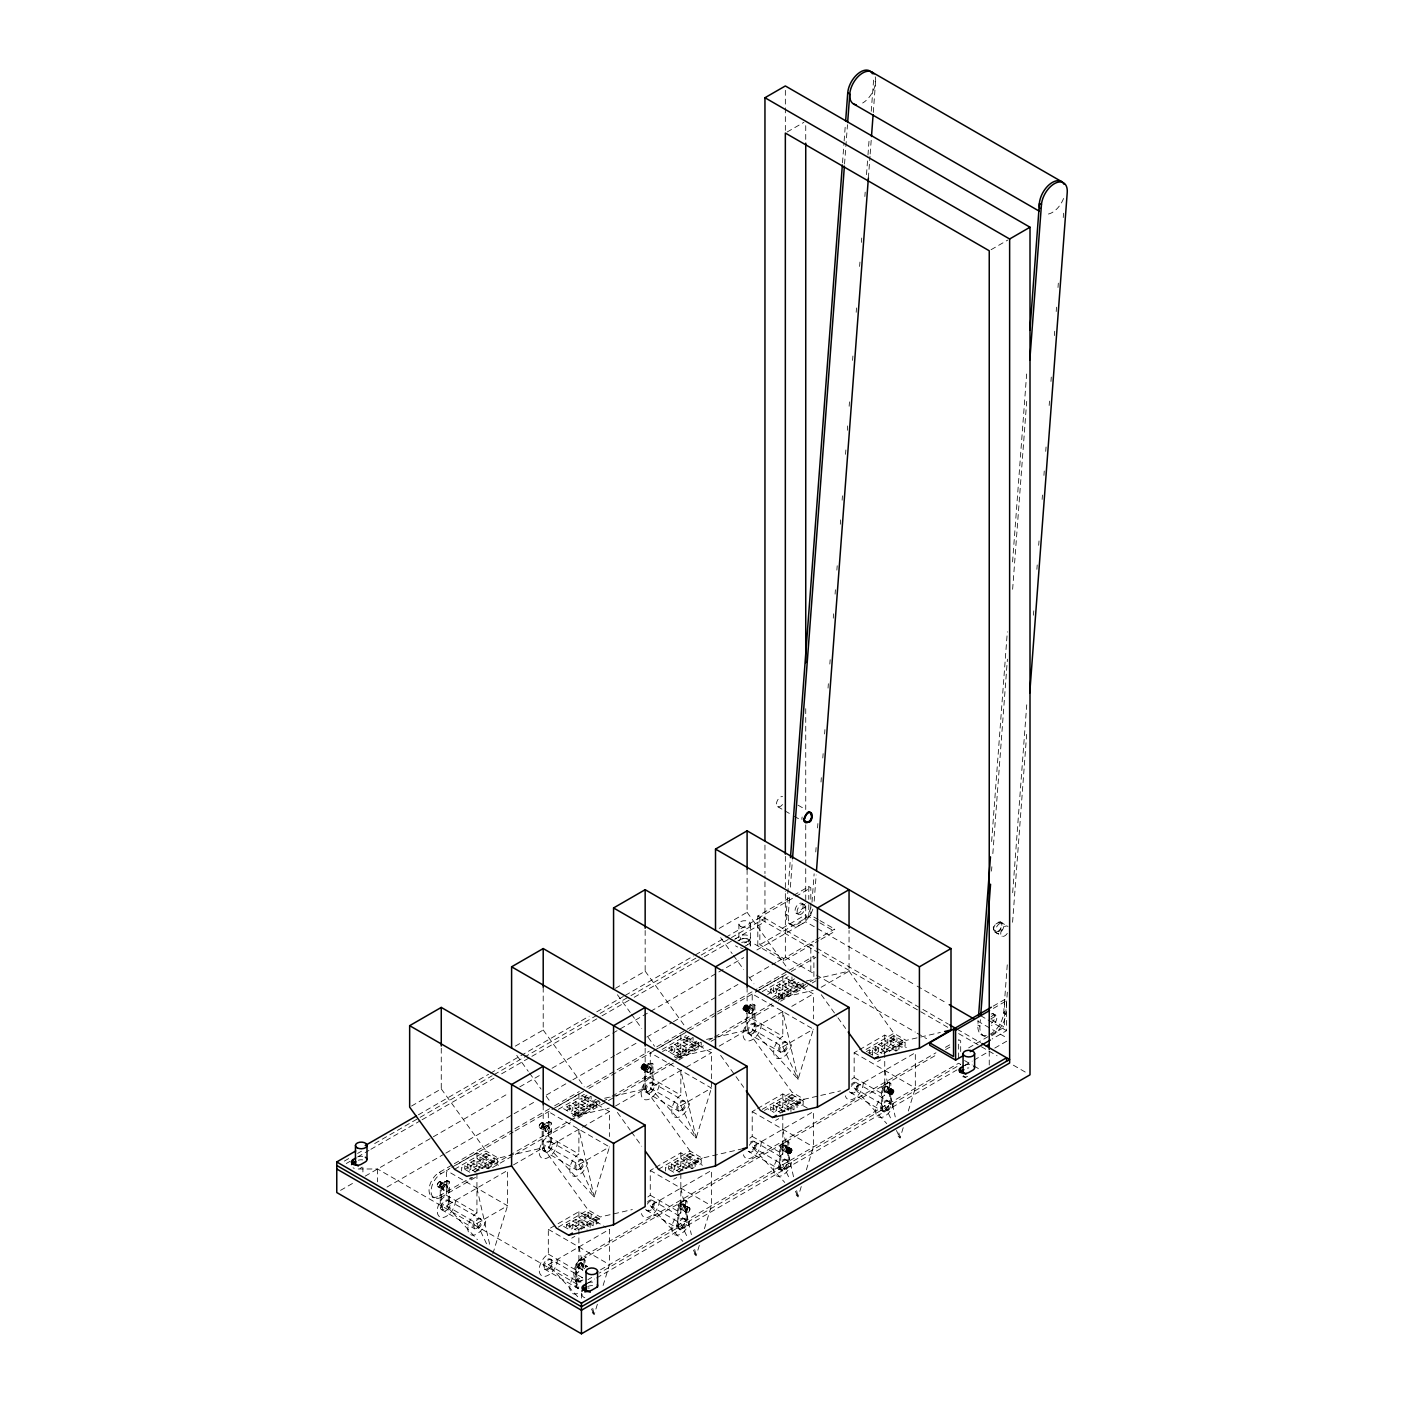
<?xml version="1.0" encoding="UTF-8"?>
<svg xmlns="http://www.w3.org/2000/svg" width="1404" height="1404" viewBox="0 0 1404 1404"><rect width="100%" height="100%" fill="white"/><g stroke="black" fill="none" stroke-linecap="round" stroke-linejoin="round"><path stroke-width="0.75" stroke-dasharray="5 3.75" d="M993.611 929.483C993.435 925.025 998.665 919.181 1002.825 923.411A5.774 3.334 -60 0 1 1000.385 932.467A5.774 3.334 -60 0 1 995.857 928.816A5.774 3.334 -60 0 1 1002.825 923.411M810.828 907.897A18.305 10.565 -60 0 1 795.717 924.692A18.305 10.565 -60 0 1 786.205 914.408L790.294 859.774M842.505 162.829L843.979 143.155M844.137 140.979L845.278 125.676M812.863 909.072A18.305 10.565 -60 0 1 797.753 925.868A18.305 10.565 -60 0 1 788.241 915.584L789.715 895.91M790.382 887.17L792.347 860.95M844.541 164.005L847.489 124.675M812.003 902.21L814.127 873.797M815.759 851.947L816.093 847.577M817.567 827.921L817.883 823.551M821.007 782.046L821.322 777.676M822.797 758.002L823.13 753.632M824.604 733.976L824.92 729.606M828.044 688.1L828.36 683.73M829.834 664.057L830.168 659.687M833.274 618.181L833.607 613.811M835.082 594.138L835.398 589.768M836.872 570.112L837.205 565.742M840.312 524.236L840.645 519.866M842.119 500.193L842.435 495.823M845.541 454.317L845.875 449.947M847.349 430.291L847.683 425.921M849.139 406.247L849.473 401.877M852.579 360.372L852.912 356.002M856.177 312.302L856.51 307.932M859.617 266.427L859.95 262.057M861.424 242.383L861.74 238.013M864.864 196.507L865.18 192.137M866.496 174.658L867.812 157.178M867.97 155.002L869.111 139.698M871.235 111.302L873.534 80.712A18.305 10.565 -60 0 0 873.393 76.887M814.197 901.192L816.163 874.973M868.374 178.027L870.006 156.177M870.164 153.984L871.322 138.698M873.288 112.478L875.569 81.888L873.534 80.712M986.31 1035.573A18.305 10.565 -60 0 1 977.868 1025.06L978.202 1020.69M991.628 841.54L1007.335 631.782M1012.565 561.881L1026.64 373.99M985.345 1036.661A18.305 10.565 -60 0 1 979.904 1026.236L980.396 1019.673M991.522 871.112L991.856 866.742M992.839 853.632L1007.405 659.178M1012.635 589.276L1026.71 401.368M989.609 1034.52A18.305 10.565 -60 0 0 1003.667 1012.863L1007.423 962.617M1012.67 892.698L1026.745 704.808M1033.449 615.215L1033.783 610.845M1036.889 569.34L1037.205 564.97M1038.679 545.314L1039.013 540.944M1042.119 499.42L1042.452 495.05M1043.927 475.394L1044.243 471.024M1045.717 451.368L1046.05 446.998M1049.157 405.475L1049.49 401.105M1050.964 381.449L1051.28 377.079M1054.386 335.574L1054.72 331.204M1056.194 311.53L1056.528 307.16M1058.002 287.504L1058.318 283.134M1063.232 217.585L1063.565 213.215M991.645 1035.696A18.305 10.565 -60 0 0 1005.703 1014.039L1007.335 992.189M1012.582 922.27L1026.657 734.38M641.084 1067.654C649.157 1052.474 641.874 1089.96 644.138 1089.048A5.774 3.334 -60 0 0 648.051 1091.68A5.774 3.334 -60 0 0 652.298 1084.713L651.825 1063.179A7.213 4.159 -60 0 0 648.227 1063.53L643.12 1068.83L641.084 1067.654L645.156 1070.006L647.191 1067.97A2.878 1.667 -60 0 1 649.841 1067.04A2.878 1.667 -60 0 1 649.666 1070.252L649.245 1070.866A2.878 1.667 -60 0 1 646.595 1071.779A2.878 1.667 -60 0 1 646.77 1068.584M644.559 1067.303L646.595 1068.479C649.525 1060.511 638.767 1070.041 645.156 1070.006M743.032 1008.792C751.105 993.611 743.822 1031.115 746.086 1030.185A5.774 3.334 -60 0 0 749.999 1032.817A5.774 3.334 -60 0 0 754.246 1025.868L753.772 1004.316A7.213 4.159 -60 0 0 750.175 1004.667L745.068 1009.967L743.032 1008.792L747.103 1011.143L748.876 1008.949L748.56 1006.299L745.348 1008.634L745.348 1010.985L747.103 1011.143M785.854 1151.227C785.222 1148.63 790.364 1145.436 789.855 1149.525C789.153 1156.264 780.957 1148.542 789.925 1153.579C796.981 1145.488 783.116 1151.315 789.925 1153.579M888.223 1090.259A2.878 1.667 -60 0 0 888.399 1087.065A2.878 1.667 -60 0 0 885.766 1087.977L885.345 1088.591A2.878 1.667 -60 0 0 885.169 1091.785A2.878 1.667 -60 0 0 887.802 1090.873C895.963 1083.133 887.381 1100.315 888.399 1090.364L890.434 1091.54C898.121 1085.362 888.925 1101.28 890.434 1091.54M492.874 1253.719L507.528 1205.773L507.528 1170.462L446.367 1205.773L477.43 1239.679M557.423 1141.663A12.899 7.441 -60 0 1 548.315 1157.458A12.899 7.441 -60 0 1 539.189 1152.193A12.899 7.441 -60 0 1 548.315 1136.398L548.315 1111.599L609.476 1146.928L594.19 1196.945L548.315 1146.928L578.887 1129.255L594.19 1196.945L578.887 1164.583L548.315 1146.928M597.367 1304.246L594.19 1314.67L589.75 1309.827M603.106 1285.485L609.476 1264.635L609.476 1229.325L548.315 1264.635L577.904 1296.91M699.315 1245.383L696.138 1255.808L691.698 1250.964M704.422 1228.711L711.424 1205.773L711.424 1170.462L650.263 1205.773L682.818 1241.294M761.319 1023.937A12.899 7.441 -60 0 1 752.211 1039.732A12.899 7.441 -60 0 1 743.085 1034.467A12.899 7.441 -60 0 1 752.211 1018.672L752.211 993.892L813.372 1029.202L798.086 1079.237L752.211 1029.202L782.8 1011.547L798.086 1079.237L782.8 1046.857L752.211 1029.202M801.263 1186.52L798.086 1196.945L793.646 1192.119M806.37 1169.848L813.372 1146.928L813.372 1111.599L752.211 1146.928L784.766 1182.431M903.211 1127.675L900.034 1138.1L895.594 1133.256M908.318 1110.985L915.32 1088.065L915.32 1052.737L854.158 1088.065L886.714 1123.569M448.402 1202.438A5.774 3.334 -60 0 1 444.155 1209.406A5.774 3.334 -60 0 1 440.242 1206.773L440.242 1186.029L444.313 1181.255A7.213 4.159 -60 0 1 447.929 1180.887L449.42 1181.922L449.42 1203.035L448.402 1202.438L447.929 1180.887M440.242 1206.773L441.26 1207.352L441.26 1186.626L445.349 1181.835A7.213 4.159 -60 0 1 448.947 1181.484M550.35 1143.576A5.774 3.334 -60 0 1 546.103 1150.543A5.774 3.334 -60 0 1 542.19 1147.91L542.19 1127.184L546.279 1122.393A7.213 4.159 -60 0 1 549.877 1122.024L551.368 1123.06L551.368 1144.172L550.35 1143.576L549.877 1122.024M644.138 1089.048L645.156 1089.644L645.156 1068.9L649.245 1064.109A7.213 4.159 -60 0 1 652.842 1063.758L653.316 1085.31L652.298 1084.713M578.746 1288.714A5.774 3.334 -60 0 1 576.851 1285.643L575.833 1285.046L575.833 1264.32L579.922 1259.528A7.213 4.159 -60 0 1 583.52 1259.177L585.012 1260.195L585.012 1266.531M576.851 1285.643L576.851 1264.899L580.94 1260.125A7.213 4.159 -60 0 1 584.538 1259.757M677.781 1205.457L681.87 1200.666A7.213 4.159 -60 0 1 685.468 1200.315L686.96 1201.333L686.96 1222.445A5.774 3.334 -60 0 1 682.713 1229.413A5.774 3.334 -60 0 1 678.799 1226.78L677.781 1226.183L677.781 1205.457L678.799 1206.054L678.799 1226.78M678.799 1206.054L682.888 1201.262A7.213 4.159 -60 0 1 686.486 1200.911L686.96 1201.333M779.729 1146.594L783.818 1141.821A7.213 4.159 -60 0 1 787.416 1141.452L788.908 1142.487L788.908 1163.6A5.774 3.334 -60 0 1 784.66 1170.55A5.774 3.334 -60 0 1 780.764 1167.917L779.729 1167.338L779.729 1146.594L780.747 1147.191L780.764 1167.917M780.747 1147.191L784.836 1142.4A7.213 4.159 -60 0 1 788.434 1142.049M881.677 1087.731L885.766 1082.958A7.213 4.159 -60 0 1 889.364 1082.589L890.856 1083.625L890.856 1104.737A5.774 3.334 -60 0 1 886.608 1111.687A5.774 3.334 -60 0 1 882.712 1109.055L881.677 1108.476L881.677 1087.731L882.712 1088.328L882.712 1109.055M882.712 1088.328L886.784 1083.537A7.213 4.159 -60 0 1 890.382 1083.186L890.856 1083.625M362.144 1167.128L361.232 1167.812A5.774 3.334 0 0 1 360.038 1168.339M551.368 1123.06L550.894 1122.621A7.213 4.159 -60 0 0 547.297 1122.972L543.208 1127.763L542.19 1127.184M754.246 1025.868L755.264 1026.447L754.79 1004.895A7.213 4.159 -60 0 0 751.193 1005.264L747.103 1010.038L746.086 1009.458M787.188 131.976L803.878 122.341M991.084 249.701L1007.774 240.066M411.512 1106.054L441.26 1088.872L441.26 1048.139M515.321 1046.12L543.208 1030.009L543.208 987.152M615.408 988.328L645.156 971.147L645.156 930.431M719.217 928.395L747.103 912.302L747.103 869.427M818.163 919.55L810.828 915.303L757.809 945.91L757.809 916.005L791.803 896.401M793.681 895.296L808.792 886.591L810.828 887.767L810.828 915.303M757.809 916.005L759.845 917.198L793.839 897.577M795.717 896.489L810.828 887.767M418.374 1114.811L488.592 1074.271M490.487 1073.182L518.971 1056.738M520.866 1055.65L589.189 1016.198M596.77 1011.81L623.341 996.471M625.236 995.383L693.576 955.931M695.471 954.843L723.938 938.399M725.833 937.31L761.898 916.479L948.42 1024.183M344.349 1161.09L350.052 1157.791M357.599 1153.421L361.442 1151.21M374.657 1143.576L492.12 1075.762M494.015 1074.674L629.045 996.717M630.94 995.629L699.262 956.177M701.158 955.089L764.952 918.251M346.244 1163.53L350.035 1161.336M357.599 1156.966L368.971 1150.402M370.867 1149.297L420.129 1120.866M422.025 1119.778L494.015 1078.202M501.597 1073.832L530.01 1057.423M531.905 1056.334L600.122 1016.952M602.018 1015.847L632.327 998.349M634.222 997.261L702.421 957.879M704.317 956.791L732.748 940.382M734.643 939.276L764.952 921.779L764.952 875.763M737.82 940.978L740.54 939.399L740.54 935.871A5.774 3.334 0 0 1 748.701 935.871A5.774 3.334 0 0 1 748.701 940.575L748.701 944.12L744.629 946.471M801.14 909.476L805.527 906.949M744.629 942.944L748.701 940.575M782.274 928.255L805.738 914.724M340.558 1190.346L353.808 1182.694M365.163 1176.148L509.003 1093.102M519.796 1086.871L541.172 1074.516M552.035 1068.251L611.214 1034.081M612.741 1033.204L743.699 957.598M756.896 949.981L805.738 921.779L915.232 984.994M387.03 1187.064L443.927 1154.211M445.823 1153.123L512.214 1114.794M514.11 1113.688L534.977 1101.649M546.349 1095.085L571.007 1080.834M572.902 1079.746L614.636 1055.65M616.531 1054.562L637.398 1042.505M646.875 1037.029L671.533 1022.796M673.429 1021.708L737.925 984.467M749.297 977.904L775.85 962.565M777.746 961.477L785.345 957.107L814.618 974.007M759.845 917.198L759.845 944.734L783.713 958.511L813.916 941.066M815.812 939.978L834.678 929.079L834.678 931.431L820.252 939.767M754.755 944.155L783.713 960.862L818.444 940.803M475.465 1177.394L441.26 1197.138L439.224 1195.962A14.426 8.319 -60 0 1 429.027 1190.083A14.426 8.319 -60 0 1 439.224 1172.41L452.474 1164.776M454.369 1163.688L513.022 1129.816M514.917 1128.728L552.755 1106.879M554.65 1105.773L579.255 1091.575M586.819 1087.205L649.262 1051.157M656.826 1046.787L715.496 1012.916M717.374 1011.828L757.125 988.89M759.02 987.784L787.398 971.41M789.294 970.304L813.881 956.106L813.881 979.659L810.161 981.8M455.475 1200.508A12.899 7.441 -60 0 1 446.367 1216.303A12.899 7.441 -60 0 1 437.241 1211.038A12.899 7.441 -60 0 1 446.367 1195.243L446.367 1170.462L449.964 1168.391M451.755 1167.356L476.939 1152.807L498.543 1165.267M551.912 1109.529L578.887 1093.944L609.476 1111.599L609.476 1136.538M653.86 1050.666L680.835 1035.081L711.424 1052.737L711.424 1079.746M755.808 991.803L782.8 976.219L813.372 993.892L813.372 1018.813M441.26 1197.138A14.426 8.319 -60 0 1 431.063 1191.259A14.426 8.319 -60 0 1 441.26 1173.604L448.824 1169.234M456.405 1164.864L513.162 1132.08M515.057 1130.992L549.122 1111.319M556.686 1106.949L586.96 1089.469M588.855 1088.381L656.984 1049.051M658.862 1047.963L687.258 1031.571M689.153 1030.483L715.636 1015.18M717.532 1014.092L757.265 991.154M759.16 990.066L789.434 972.586M791.329 971.498L815.917 957.282M454.51 1169.286L486.117 1151.034L498.35 1158.107L543.208 1147.735L588.065 1209.897L600.298 1216.97L632.344 1209.564M558.318 1109.353L584.345 1094.33M662.126 1049.42L686.293 1035.468M762.214 991.628L788.241 976.605M480.01 1156.931L480.01 1163.986L483.064 1162.231L483.064 1155.159L486.117 1153.386L486.117 1160.459L489.171 1158.686L489.171 1155.159L464.706 1169.286L464.706 1165.759L467.778 1163.986L478.992 1170.462L497.332 1159.862L497.332 1163.407L494.278 1165.162L480.01 1156.931L476.939 1158.686L491.224 1166.935L491.224 1159.862L494.278 1158.107L494.278 1165.162M467.778 1163.986L467.778 1171.059L470.831 1169.286L470.831 1162.231L473.885 1160.459L488.153 1168.69L491.224 1166.935M593.172 1108.072L578.887 1099.841L581.958 1098.068L581.958 1105.123L585.012 1103.369L585.012 1096.296L588.065 1094.541L588.065 1101.596L591.137 1099.841L591.137 1096.296L566.654 1110.424L566.654 1106.896L569.726 1105.123L583.994 1113.372L587.048 1111.599L587.048 1104.544L590.101 1102.772L590.101 1109.844L593.172 1108.072L593.172 1101.017L596.226 1099.244M569.726 1105.123L569.726 1112.196L572.779 1110.424L572.779 1103.369L575.833 1101.596L590.101 1109.844M662.495 1051.561L665.549 1049.806L679.817 1058.037L682.888 1056.282L682.888 1049.209L685.942 1047.454L685.942 1054.509L688.995 1052.737L688.995 1045.682L692.049 1043.909L692.049 1050.982L695.12 1049.209L695.12 1042.154L698.174 1040.382L698.174 1047.454L701.228 1045.682L701.228 1042.154L676.763 1056.282L676.763 1052.737L679.817 1050.982L679.817 1058.037M695.12 1049.209L680.835 1040.978L683.906 1039.206L683.906 1046.278L686.96 1044.506L686.96 1037.433L690.013 1035.678L690.013 1042.733L693.085 1040.978L693.085 1037.433L668.602 1051.561L668.602 1048.033L671.674 1046.278L685.942 1054.509M671.674 1046.278L671.674 1053.333L674.727 1051.561L674.727 1044.506L677.781 1042.733L692.049 1050.982M770.55 992.716L770.55 989.171L773.622 987.416L787.89 995.647L790.943 993.892L790.943 986.819L794.015 985.064L794.015 992.119L797.068 990.346L797.068 983.291L800.122 981.519L800.122 988.591L803.176 986.819L803.176 983.291L775.657 999.174M773.622 987.416L773.622 994.471L776.675 992.716L776.675 985.643L779.729 983.871L794.015 992.119M800.122 988.591L785.854 980.343L782.8 982.116L797.068 990.346M767.497 994.471L795.033 978.588L795.033 982.116L791.961 983.871L791.961 976.815M476.939 1165.759L473.885 1167.514L473.885 1160.459M578.887 1106.896L575.833 1108.669L575.833 1101.596M680.835 1048.033L677.781 1049.806L677.781 1042.733M782.8 989.171L779.729 990.943L779.729 983.871M472.867 1170.462L475.921 1168.69M772.604 997.419L775.657 995.647M474.183 1172.059L498.35 1158.107M572.411 1115.338L598.437 1100.315M674.359 1056.492L698.543 1042.523M772.604 999.771L802.351 982.589M574.815 1115.145L599.28 1101.017L599.28 1104.544L596.226 1106.299L581.958 1098.068M439.224 1195.962L471.516 1177.324M486.714 1168.549L568.409 1121.375M570.305 1120.287L600.701 1102.737M602.597 1101.649L610.196 1097.261M612.091 1096.155L670.989 1062.161M672.885 1061.055L701.386 1044.611M708.985 1040.224L712.776 1038.03M714.671 1036.924L776.693 1001.122M778.553 1000.052L808.3 982.87M469.813 1179.29L472.867 1177.535M563.601 1108.669L577.869 1116.9L580.94 1115.145L580.94 1108.072L583.994 1106.299L583.994 1113.372M767.497 990.943L781.765 999.174L784.836 997.419L784.836 990.346L787.89 988.591L787.89 995.647M492.558 1167.531L570.445 1122.568M578.044 1118.181L606.528 1101.719M608.441 1100.631L614.127 1097.331M616.04 1096.243L676.816 1061.143M678.729 1060.038L703.422 1045.787M711.021 1041.399L716.707 1038.118M718.62 1037.012L773.148 1005.527M780.589 1001.227L810.354 984.046M812.214 982.976L815.917 980.834M513.46 1164.899L543.208 1147.735M615.408 1106.054L645.156 1088.872L645.156 1048.139M719.217 1046.12L747.103 1030.009L791.961 1092.189L804.194 1099.244L840.522 1090.855M821.164 987.258L849.051 971.147L849.051 930.431M582.484 1127.184L609.476 1111.599M711.424 1081.835L711.424 1088.065L696.138 1138.1L650.263 1088.065L684.45 1068.321M686.24 1067.286L711.424 1052.737M791.786 1006.352L813.372 993.892M446.367 1205.773L476.939 1223.446L507.528 1205.773L446.367 1170.462M578.887 1164.583L609.476 1146.928M650.263 1088.065L680.835 1105.72L711.424 1088.065L650.263 1052.737L650.263 1077.535A12.899 7.441 -60 0 0 641.137 1093.33A12.899 7.441 -60 0 0 650.263 1098.595A12.899 7.441 -60 0 0 659.371 1082.8M782.8 1046.857L813.372 1029.202M557.423 1259.37A12.899 7.441 -60 0 1 548.315 1275.165A12.899 7.441 -60 0 1 539.189 1269.9A12.899 7.441 -60 0 1 548.315 1254.105L548.315 1229.325L578.887 1211.67L605.879 1227.254M647.893 1196.98A12.899 7.441 -60 0 1 650.263 1195.243L650.263 1170.462L653.86 1168.391M655.65 1167.356L680.835 1152.807L702.439 1165.267M749.841 1138.117A12.899 7.441 -60 0 1 752.211 1136.398L752.211 1111.599L755.808 1109.529M757.598 1108.493L782.8 1093.944L809.775 1109.529M851.789 1079.255A12.899 7.441 -60 0 1 854.158 1077.535L854.158 1052.737L857.756 1050.666M859.546 1049.63L884.748 1035.081L906.335 1047.559M558.318 1227.078L588.065 1209.897M658.406 1169.286L690.013 1151.034L702.246 1158.107L742.839 1148.718M762.214 1109.353L791.961 1092.189M866.022 1049.42L893.909 1033.326L906.142 1040.382L940.329 1032.484M588.065 1212.249L599.28 1218.725L599.28 1222.252L596.226 1224.025L596.226 1216.97L593.172 1218.725L593.172 1225.797L578.887 1217.549L581.958 1215.794L581.958 1222.849L585.012 1221.076L585.012 1214.021L588.065 1212.249L588.065 1219.321L591.137 1217.549L591.137 1214.021L566.654 1228.149L566.654 1224.621L569.726 1222.849L579.308 1228.377M569.726 1222.849L569.726 1229.904L572.779 1228.149L572.779 1221.076L575.833 1219.321L588.469 1226.622M683.906 1156.931L683.906 1163.986L686.96 1162.231L686.96 1155.159L690.013 1153.386L690.013 1160.459L693.085 1158.686L693.085 1155.159L668.602 1169.286L668.602 1165.759L671.674 1163.986L682.888 1170.462L701.228 1159.862L701.228 1163.407L698.174 1165.162L683.906 1156.931L680.835 1158.686L695.12 1166.935L695.12 1159.862L698.174 1158.107L698.174 1165.162M671.674 1163.986L671.674 1171.059L674.727 1169.286L674.727 1162.231L677.781 1160.459L692.049 1168.69L695.12 1166.935M764.443 1110.424L767.497 1108.669L774.025 1112.424M785.854 1098.068L785.854 1105.123L788.908 1103.369L788.908 1096.296L791.961 1094.541L791.961 1101.596L795.033 1099.841L795.033 1096.296L770.55 1110.424L770.55 1106.896L773.622 1105.123L784.836 1111.599L803.176 1101.017L803.176 1104.544L800.122 1106.299L785.854 1098.068L782.8 1099.841L797.068 1108.072L797.068 1101.017L800.122 1099.244L800.122 1106.299M773.622 1105.123L773.622 1112.196L776.675 1110.424L776.675 1103.369L779.729 1101.596L794.015 1109.844L794.015 1102.772L790.943 1104.544L790.943 1111.599M866.391 1051.561L869.445 1049.806L880.659 1056.282M872.498 1055.106L872.498 1048.033L875.569 1046.278L886.784 1052.737L905.124 1042.154L905.124 1045.682L902.07 1047.454L887.802 1039.206L884.748 1040.978L899.016 1049.209L899.016 1042.154L902.07 1040.382L902.07 1047.454M875.569 1046.278L875.569 1053.333L878.623 1051.561L878.623 1044.506L881.677 1042.733L895.963 1050.982L899.016 1049.209M887.802 1039.206L887.802 1046.278L890.856 1044.506L890.856 1037.433L893.909 1035.678L905.124 1042.154M578.887 1224.621L575.833 1226.376L575.833 1219.321M680.835 1165.759L677.781 1167.514L677.781 1160.459M782.8 1106.896L779.729 1108.669L779.729 1101.596M884.748 1048.033L881.677 1049.806L881.677 1042.733M574.815 1229.325L577.869 1227.552L577.869 1231.097M676.763 1170.462L679.817 1168.69M778.711 1111.599L781.765 1109.844L781.765 1113.372M880.659 1052.737L883.713 1050.982M577.992 1229.851L600.298 1216.97M678.079 1172.059L702.246 1158.107M780.027 1113.196L804.194 1099.244M883.836 1053.263L906.142 1040.382M599.28 1218.725L580.94 1229.325L580.94 1225.797L583.994 1224.025L583.994 1227.552M571.761 1238.152L574.815 1236.38M673.709 1179.29L676.763 1177.535M775.657 1120.427L778.711 1118.672M877.605 1061.582L880.659 1059.809M993.207 1006.141L1004.527 999.595L1006.563 1000.771L1006.563 1030.676L992.137 1038.995M993.348 1008.405L1006.563 1000.771M990.768 1018.953L995.138 1016.426M581.361 1280.659A14.426 8.319 -60 0 1 573.885 1272.077A14.426 8.319 -60 0 1 583.994 1256.001L935.941 1052.807M945.401 1047.331L951.087 1044.067M580.94 1282.08A14.426 8.319 -60 0 1 576.184 1271.585A14.426 8.319 -60 0 1 586.03 1257.177L937.977 1053.983M945.559 1049.613L951.228 1046.331M968.655 1047.858L989.434 1035.854M991.312 1034.766L1004.527 1027.149L1004.527 999.595M582.976 1279.939L578.887 1282.291L548.315 1264.635M600.526 1269.813L958.651 1063.232L960.687 1064.408L599.332 1273.042M587.925 1279.623L591.733 1277.429M587.135 1283.431L594.717 1279.044M596.612 1277.956L957.001 1069.883M964.583 1065.513L972.165 1061.126M974.06 1060.038L989.241 1051.28L989.241 1066.25M994.804 1048.068L1009.634 1039.504M806.335 981.027L849.051 971.147L893.909 1033.326M776.868 998.788L813.179 990.382M706.528 1039.399L747.103 1030.009M674.92 1057.651L711.231 1049.244M604.58 1098.261L645.156 1088.872L690.013 1151.034M572.972 1116.496L609.283 1108.107M358.231 1168.988L377.553 1168.988L579.554 1285.625M587.749 1287.977L589.241 1288.1M803.176 904.229L804.001 904.474A5.774 3.334 -60 0 1 802.193 913.425A5.774 3.334 -60 0 1 797.209 910.529A5.774 3.334 -60 0 1 804.018 904.492M799.104 914.741L795.98 913.126M992.803 1013.706L995.945 1015.32M1000.789 922.235C982.519 925.885 1003.807 941.909 1000.789 922.235C1005.334 926.71 994.207 937.433 993.628 928.781M798.051 805.176L805.387 809.424M1000.122 921.901L1008.002 926.447M777.623 806.651L783.134 809.827M784.976 810.898L792.312 815.127M794.137 816.198L801.491 820.427M994.436 931.765L1002.316 936.328M1003.667 1012.863L1005.703 1014.039M804.281 904.65L802.228 903.474A5.774 3.334 -60 0 0 795.366 908.581A5.774 3.334 -60 0 0 799.332 912.863A5.774 3.334 -60 0 0 802.632 903.913M820.006 920.603L834.678 929.079M991.68 1019.725L1004.527 1027.149M818.041 921.831L808.792 916.479L808.792 901.526M819.883 922.884L834.678 931.431M980.676 1015.724L986.222 1018.918M988.065 1019.988L1006.563 1030.676M917.11 986.099L947.331 1003.527M977.535 1020.971L1007.739 1038.416M786.205 914.408L788.241 915.584M977.868 1025.06L979.904 1026.236M789.153 923.621L791.207 924.797M980.817 1034.274L982.87 1035.45M957.23 1029.255L980.519 1042.698M947.77 1027.342L761.898 920.024L761.898 916.479M958.651 1033.607L997.086 1055.808M1013.337 1065.18L1026.306 1072.674M816.514 975.096L915.215 1032.08M917.11 1033.186L926.605 1038.662M964.566 1060.564L972.165 1064.952M974.06 1066.057L981.642 1070.427M803.176 986.819L788.908 978.588L788.908 985.643L785.854 987.416L785.854 980.343M890.856 1037.433L905.124 1045.682M776.675 985.643L790.943 993.892M878.623 1044.506L889.838 1050.982L889.838 1047.454L886.784 1049.209L886.784 1052.737M770.55 989.171L784.836 997.419M872.498 1048.033L881.887 1053.456M868.023 1052.509L872.919 1055.334M854.158 1052.737L915.32 1088.065M753.772 1004.316L755.264 1005.334M750.175 1004.667L751.193 1005.264M885.766 1082.958L886.784 1083.537M746.086 1004.983L752.632 1008.651M887.065 1086.591A2.597 1.492 -60 0 1 886.24 1090.61A2.597 1.492 -60 0 1 883.993 1089.311A2.597 1.492 -60 0 1 887.065 1086.591L893.646 1090.171M745.594 1005.036L749.087 1007.037M890.364 1088.609L893.839 1090.627M745.068 1005.264L749.157 1007.616M889.838 1088.837L893.909 1091.189M744.541 1005.65L746.577 1006.826M747.033 1007.089L749.087 1008.265M889.311 1089.223L891.347 1090.399M891.803 1090.662L893.839 1091.838M744.05 1006.159L746.086 1007.335M746.84 1007.774L748.876 1008.949M888.82 1089.75L890.856 1090.926M891.61 1091.347L893.646 1092.523M743.629 1006.773L745.664 1007.949M746.507 1008.441L748.56 1009.616M891.277 1092.031L893.313 1093.207M743.313 1007.458L745.348 1008.634M746.086 1009.055L748.121 1010.248M888.065 1091.031L890.118 1092.207M890.856 1092.645L892.891 1093.821M743.102 1008.142L745.138 1009.318M745.594 1009.581L747.63 1010.757M887.872 1091.715L889.908 1092.891A2.597 1.492 -60 0 0 892.347 1094.137A2.597 1.492 -60 0 0 893.172 1090.118A2.597 1.492 -60 0 0 890.101 1092.839M890.364 1093.154L892.4 1094.348M887.802 1092.365L891.873 1094.716M743.102 1009.353L749.894 1013.39M884.467 1091.083L891.347 1094.944M743.313 1009.809L746.086 1011.424M748.718 1013.056L749.754 1013.635M884.327 1091.329L885.345 1091.926M888.065 1093.383L890.856 1094.997M752.211 1018.672L782.8 1036.327A12.899 7.441 -60 0 0 773.674 1052.122A12.899 7.441 -60 0 0 782.8 1057.388A12.899 7.441 -60 0 0 791.909 1041.592M854.158 1077.535L884.748 1095.19A12.899 7.441 -60 0 0 875.622 1110.985A12.899 7.441 -60 0 0 884.748 1116.25A12.899 7.441 -60 0 0 893.857 1100.455M754.176 1023.691L786.802 1042.523A5.774 3.334 -60 0 1 784.713 1051.526A5.774 3.334 -60 0 1 779.922 1048.297A5.774 3.334 -60 0 1 786.802 1042.523M856.142 1082.554L888.75 1101.385A5.774 3.334 -60 0 1 886.661 1110.389A5.774 3.334 -60 0 1 881.87 1107.159A5.774 3.334 -60 0 1 888.75 1101.385M745.068 1019.392L747.103 1020.568M889.838 1102.965L891.873 1104.141M890.856 1104.737L889.838 1104.141L889.364 1082.589M854.158 1088.065L884.748 1105.72L891.944 1120.954M746.086 1030.185L747.121 1030.782A5.774 3.334 -60 0 1 751.351 1023.814A5.774 3.334 -60 0 1 755.264 1026.447M747.174 1032.94L780.817 1052.368M850.14 1092.4L883.783 1111.828M791.961 1094.541L803.176 1101.017M686.96 1037.433L701.228 1045.682M788.908 1096.296L803.176 1104.544M683.906 1039.206L698.174 1047.454M674.727 1044.506L688.995 1052.737M776.675 1103.369L789.311 1110.669M668.602 1048.033L682.888 1056.282M770.55 1106.896L780.133 1112.424M752.211 1111.599L813.372 1146.928M651.825 1063.179L652.842 1063.758M652.298 1063.6L653.316 1064.197M787.416 1141.452L788.908 1142.487M648.227 1063.53L649.245 1064.109M783.818 1141.821L784.836 1142.4M644.138 1063.846L646.928 1065.46M649.666 1066.917L650.684 1067.514M785.257 1145.208L786.275 1145.787M788.908 1147.419L791.698 1149.034M643.646 1063.899L650.543 1067.76A2.597 1.492 -60 0 1 649.719 1071.779A2.597 1.492 -60 0 1 647.472 1070.48A2.597 1.492 -60 0 1 650.543 1067.76M785.117 1145.453A2.597 1.492 -60 0 1 784.292 1149.472A2.597 1.492 -60 0 1 782.046 1148.174A2.597 1.492 -60 0 1 785.117 1145.453L791.891 1149.49M643.12 1064.109L647.191 1066.478M787.89 1147.7L791.961 1150.051M642.593 1064.495L644.629 1065.671M645.085 1065.952L647.139 1067.128M787.363 1148.086L789.399 1149.262M789.855 1149.525L791.891 1150.701M642.102 1065.022L644.138 1066.198M644.892 1066.636L646.928 1067.812M786.872 1148.595L788.908 1149.771M789.662 1150.209L791.698 1151.385M641.681 1065.636L643.716 1066.812M786.451 1149.227L788.486 1150.402M789.329 1150.876L791.365 1152.07M641.365 1066.32L643.401 1067.496M644.138 1067.918L646.173 1069.093M786.117 1149.894L788.17 1151.069M788.908 1151.508L790.943 1152.684M644.138 1068.321L645.156 1068.9M641.154 1067.005L643.19 1068.181M643.646 1068.444L645.682 1069.62M785.924 1150.578L787.96 1151.754M788.416 1152.017L790.452 1153.193M641.154 1068.216L644.629 1070.234M785.924 1151.806L789.399 1153.807M641.365 1068.672L647.946 1072.252M782.519 1149.946L788.908 1153.86M641.681 1068.97L643.716 1070.146M646.77 1071.919L647.806 1072.498M782.361 1150.192L783.397 1150.789M786.451 1152.544L788.486 1153.719M650.263 1077.535L680.835 1095.19A12.899 7.441 -60 0 0 671.726 1110.985A12.899 7.441 -60 0 0 680.835 1116.25A12.899 7.441 -60 0 0 689.961 1100.455M752.211 1136.398L782.8 1154.053A12.899 7.441 -60 0 0 773.674 1169.848A12.899 7.441 -60 0 0 782.8 1175.113A12.899 7.441 -60 0 0 791.909 1159.318M652.228 1082.554L684.854 1101.385A5.774 3.334 -60 0 1 682.765 1110.389A5.774 3.334 -60 0 1 677.974 1107.159A5.774 3.334 -60 0 1 684.854 1101.385M754.176 1141.417L786.802 1160.248A5.774 3.334 -60 0 1 784.713 1169.251A5.774 3.334 -60 0 1 779.922 1166.022A5.774 3.334 -60 0 1 786.802 1160.248M788.908 1163.6L787.89 1163.003L787.89 1141.891M752.211 1146.928L782.8 1164.583L789.996 1179.816M645.226 1091.803L678.869 1111.231M781.835 1170.673L748.192 1151.262A5.774 3.334 -60 0 0 753.685 1148.612A5.774 3.334 -60 0 0 754.615 1141.803A5.774 3.334 -60 0 0 749.297 1143.26M690.013 1153.386L701.228 1159.862M585.012 1096.296L599.28 1104.544M686.96 1155.159L701.228 1163.407M572.779 1103.369L587.048 1111.599M674.727 1162.231L685.942 1168.69L685.942 1165.162L682.888 1166.935L682.888 1170.462M566.654 1106.896L580.94 1115.145M668.602 1165.759L679.817 1172.235M673.709 1172.235L665.549 1167.514L665.549 1171.059M650.263 1170.462L711.424 1205.773M546.279 1122.393L547.297 1122.972M681.87 1200.666L682.888 1201.262M542.611 1122.831A2.878 1.667 -60 0 1 541.698 1127.307A2.878 1.667 -60 0 1 539.206 1125.868A2.878 1.667 -60 0 1 542.611 1122.831L544.647 1124.007A2.878 1.667 -60 0 1 543.734 1128.483A2.878 1.667 -60 0 1 541.242 1127.043A2.878 1.667 -60 0 1 544.647 1124.007M547.893 1125.903A2.878 1.667 -60 0 1 547.718 1129.114L547.297 1129.729A2.878 1.667 -60 0 1 544.647 1130.641A2.878 1.667 -60 0 1 544.822 1127.447L545.243 1126.815A2.878 1.667 -60 0 1 547.893 1125.903L548.736 1126.359M683.309 1204.053L684.327 1204.65M687.381 1206.422A2.878 1.667 -60 0 1 686.468 1210.88A2.878 1.667 -60 0 1 683.976 1209.441A2.878 1.667 -60 0 1 687.381 1206.422L689.417 1207.598A2.878 1.667 -60 0 1 688.504 1212.056A2.878 1.667 -60 0 1 686.012 1210.617A2.878 1.667 -60 0 1 689.417 1207.598M542.471 1123.077A2.597 1.492 -60 0 1 541.646 1127.096A2.597 1.492 -60 0 1 539.399 1125.815A2.597 1.492 -60 0 1 542.471 1123.077L548.595 1126.622A2.597 1.492 -60 0 1 547.771 1130.641A2.597 1.492 -60 0 1 545.524 1129.342A2.597 1.492 -60 0 1 548.595 1126.622M683.169 1204.316A2.597 1.492 -60 0 1 682.344 1208.335A2.597 1.492 -60 0 1 680.098 1207.036A2.597 1.492 -60 0 1 683.169 1204.316L689.276 1207.844A2.597 1.492 -60 0 1 688.451 1211.863A2.597 1.492 -60 0 1 686.205 1210.564A2.597 1.492 -60 0 1 689.276 1207.844M539.873 1127.587L545.998 1131.115M680.571 1208.809L686.679 1212.336M539.733 1127.833L541.768 1129.009M544.822 1130.764L545.84 1131.361M680.413 1209.055L681.449 1209.651M684.503 1211.406L686.538 1212.582M548.315 1136.398L578.887 1154.053A12.899 7.441 -60 0 0 569.778 1169.848A12.899 7.441 -60 0 0 578.887 1175.113A12.899 7.441 -60 0 0 588.013 1159.318M650.263 1195.243L680.835 1212.916A12.899 7.441 -60 0 0 671.726 1228.711A12.899 7.441 -60 0 0 680.835 1233.976A12.899 7.441 -60 0 0 689.961 1218.181M550.28 1141.417L582.906 1160.248A5.774 3.334 -60 0 1 580.817 1169.251A5.774 3.334 -60 0 1 576.026 1166.022A5.774 3.334 -60 0 1 582.906 1160.248M652.228 1200.262L684.854 1219.111A5.774 3.334 -60 0 1 682.765 1228.096A5.774 3.334 -60 0 1 677.974 1224.867A5.774 3.334 -60 0 1 684.854 1219.111M686.96 1222.445L685.942 1221.866L685.468 1200.315M650.263 1205.773L680.835 1223.446L688.048 1238.679M542.19 1147.91L543.208 1148.49A5.774 3.334 -60 0 1 547.455 1141.54A5.774 3.334 -60 0 1 551.368 1144.172M543.278 1150.666L576.921 1170.094M646.244 1210.108L679.887 1229.535M486.117 1153.386L497.332 1159.862M483.064 1155.159L497.332 1163.407M585.012 1214.021L599.28 1222.252M581.958 1215.794L596.226 1224.025M470.831 1162.231L482.046 1168.69L482.046 1165.162L478.992 1166.935L478.992 1170.462M572.779 1221.076L585.415 1228.377M464.706 1165.759L475.921 1172.235M566.654 1224.621L576.237 1230.15M469.813 1172.235L461.653 1167.514L461.653 1171.059M563.601 1226.376L570.129 1230.15M548.315 1229.325L609.476 1264.635M439.224 1172.41L441.26 1173.604M583.994 1256.001L586.03 1257.177M448.402 1181.326L449.42 1181.922M583.52 1259.177L585.012 1260.195M444.313 1181.255L445.349 1181.835M579.922 1259.528L580.94 1260.125M440.663 1181.694A2.878 1.667 -60 0 1 439.75 1186.152A2.878 1.667 -60 0 1 437.258 1184.713A2.878 1.667 -60 0 1 440.663 1181.694L442.699 1182.87A2.878 1.667 -60 0 1 441.786 1187.345A2.878 1.667 -60 0 1 439.294 1185.889A2.878 1.667 -60 0 1 442.699 1182.87M445.77 1184.643L446.788 1185.222A2.878 1.667 -60 0 1 446.788 1188.556L446.367 1189.17A2.878 1.667 -60 0 1 443.717 1190.083A2.878 1.667 -60 0 1 443.892 1186.889L444.313 1186.275A2.878 1.667 -60 0 1 446.963 1185.362M581.361 1262.916L582.379 1263.512M585.433 1265.267L587.469 1266.443M440.523 1181.94A2.597 1.492 -60 0 1 439.698 1185.959A2.597 1.492 -60 0 1 437.451 1184.66A2.597 1.492 -60 0 1 440.523 1181.94L446.63 1185.467A2.597 1.492 -60 0 1 445.823 1189.504A2.597 1.492 -60 0 1 443.576 1188.205A2.597 1.492 -60 0 1 446.63 1185.467M581.203 1263.161A2.597 1.492 -60 0 1 580.396 1267.198A2.597 1.492 -60 0 1 578.15 1265.899A2.597 1.492 -60 0 1 581.203 1263.161L587.328 1266.706M440.242 1186.029L441.26 1186.626M575.833 1264.32L576.851 1264.899M437.925 1186.433L444.05 1189.978M578.623 1267.672L584.731 1271.199M437.785 1186.696L439.821 1187.872M442.874 1189.627L443.892 1190.223M578.466 1267.917L579.483 1268.496M446.367 1195.243L476.939 1212.916A12.899 7.441 -60 0 0 467.83 1228.711A12.899 7.441 -60 0 0 476.939 1233.976A12.899 7.441 -60 0 0 486.065 1218.181M548.315 1254.105L578.887 1271.761A12.899 7.441 -60 0 0 569.778 1287.556A12.899 7.441 -60 0 0 578.887 1292.821M448.332 1200.262L480.958 1219.111A5.774 3.334 -60 0 1 478.869 1228.096A5.774 3.334 -60 0 1 474.078 1224.867A5.774 3.334 -60 0 1 480.958 1219.111M550.28 1259.125A5.774 3.334 -60 0 1 548.192 1268.128A5.774 3.334 -60 0 1 543.401 1264.899A5.774 3.334 -60 0 1 550.28 1259.125L582.906 1277.956A5.774 3.334 -60 0 0 576.465 1282.361A5.774 3.334 -60 0 0 578.694 1288.082M432.011 1196.682L434.047 1197.858M576.781 1280.255L578.817 1281.431M441.33 1209.528L474.973 1228.956M544.296 1268.97L577.939 1288.398M821.305 994.734L836.679 1016.04M837.96 1017.812L845.647 1028.483M747.103 912.302L788.118 969.129M720.638 937.644L732.168 953.632M733.45 955.404L743.699 969.62M748.823 976.728L753.948 983.835M720.638 1055.369L734.731 1074.902M736.012 1076.675L743.699 1087.328M645.156 971.147L684.889 1026.219M617.409 994.734L630.221 1012.495M631.502 1014.267L641.751 1028.483M648.157 1037.363L654.562 1046.243M617.409 1112.442L630.221 1130.202M631.502 1131.993L641.751 1146.19M543.208 1030.009L584.222 1086.854M516.742 1055.369L528.273 1071.357M529.554 1073.13L541.084 1089.118M546.209 1096.226L551.333 1103.316M441.26 1088.872L486.117 1151.034M896.436 1130.483L900.034 1138.1L898.121 1129.623M795.384 1191.241L798.086 1196.945L796.647 1190.61M680.835 1105.72L696.138 1138.1L680.835 1070.41L680.835 1095.19M693.436 1250.104L696.138 1255.808L694.699 1249.472M591.488 1308.967L594.19 1314.67L592.751 1308.317M476.939 1223.446L487.732 1246.296M884.748 1070.41L895.261 1116.935M782.8 1129.255L793.786 1177.921M680.835 1188.117L691.365 1234.66M578.887 1246.98L583.678 1268.128M476.939 1188.117L490.329 1247.349M960.687 1051.561L960.687 1040.873L958.651 1039.697L958.651 1058.949M895.963 1050.982L895.963 1043.909L892.891 1045.682L892.891 1049.209M893.909 1035.678L893.909 1042.733L896.981 1040.978L896.981 1037.433L869.445 1053.333L869.445 1049.806M884.748 1035.081L884.748 1095.19M810.828 948.262L810.828 971.814M808.792 886.591L808.792 899.402M805.738 125.658L805.738 143.19M805.738 708.687L805.738 809.511M805.738 824.85L805.738 866.496M805.738 868.69L805.738 903.755M805.738 905.949L805.738 921.779M787.89 1109.844L787.89 1106.299L784.836 1108.072L784.836 1111.599M785.345 90.347L785.345 105.669M785.345 107.862L785.345 131.958M785.345 856.352L785.345 891.417M785.345 893.611L785.345 957.107M783.713 958.511L783.713 960.862M782.8 976.219L782.8 1001.157M782.8 1011.547L782.8 1036.327M782.8 1093.944L782.8 1112.635M782.8 1114.723L782.8 1154.053M781.765 999.174L781.765 992.119L778.711 993.892L778.711 1000.947M764.952 845.068L764.952 873.569M750.438 924.043L750.333 945.331M747.103 987.152L747.121 1030.782M738.89 924.043L738.89 939.732M692.049 1168.69L692.049 1161.634L688.995 1163.407L688.995 1166.935M680.835 1035.081L680.835 1060.02M680.835 1152.807L680.835 1171.498M680.835 1173.586L680.835 1212.916M596.226 1102.772L596.226 1106.299M590.101 1227.552L590.101 1220.497L587.048 1222.252L587.048 1229.325M583.994 1259.616L583.994 1268.058M581.449 1293.137L581.449 1299.56M578.887 1093.944L578.887 1118.883M578.887 1129.255L578.887 1154.053M578.887 1211.67L578.887 1271.761M577.869 1116.9L577.869 1109.844L574.815 1111.599L574.815 1118.672M543.208 1104.86L543.208 1148.49M488.153 1168.69L488.153 1161.634L485.1 1163.407L485.1 1166.935M476.939 1152.807L476.939 1171.498M476.939 1173.586L476.939 1212.916M377.553 1168.988L377.553 1181.835M362.916 1167.619L362.916 1171.936M875.236 76.851A18.392 10.618 -60 0 1 862.67 103.001M1063.565 198.473A18.392 10.618 -60 0 1 1045.804 214.215M1007.265 933.449A5.739 3.317 -60 0 1 1001.807 936.064A5.739 3.317 -60 0 1 1001.789 929.746A5.739 3.317 -60 0 1 1007.247 926.026M584.854 1297.735A5.774 3.334 0 0 1 582.748 1293.189M967.356 1068.075A5.774 3.334 0 0 1 968.848 1067.953M965.97 1077.693A5.774 3.334 0 0 1 963.284 1075.675M747.437 944.681A5.774 3.334 0 0 0 748.069 939.153A5.774 3.334 0 0 0 739.101 940.838A5.774 3.334 0 0 1 748.069 939.153A5.774 3.334 0 0 1 747.542 944.576M741.681 942.435A5.774 3.334 0 0 1 748.069 942.681A5.774 3.334 0 0 1 750.14 946.191M743.067 948.542A5.774 3.334 0 0 1 740.487 947.682M354.264 1168.339A5.774 3.334 0 0 1 353.071 1167.812M782.537 804.562A5.739 3.317 -60 0 1 776.447 804.018A5.739 3.317 -60 0 1 782.537 796.454M735.556 938.925A5.774 3.334 0 0 1 736.468 938.223M964.776 1065.408A5.774 3.334 0 0 1 971.726 1064.864M967.654 1076.517A5.774 3.334 0 0 1 960.687 1075.99M737.662 946.998A5.774 3.334 0 0 1 735.556 945.787M358.353 1156.685A5.774 3.334 0 0 1 362.723 1156.352M587.749 1283.081A5.774 3.334 0 0 1 594.699 1282.536M358.353 1160.23A5.774 3.334 0 0 1 362.723 1159.897M587.749 1286.608A5.774 3.334 0 0 1 593.313 1285.748M991.101 1016.847A5.774 3.334 -60 0 1 996.875 1017.584A5.774 3.334 -60 0 1 991.399 1025.376M991.136 1014.057A5.774 3.334 -60 0 1 994.839 1016.408A5.774 3.334 -60 0 1 991.47 1023.2M801.965 819.515A5.774 3.334 -60 0 1 802.158 816.988M584.257 1268.795A2.878 1.667 -60 0 1 584.591 1268.11M585.503 1266.987A2.878 1.667 -60 0 1 586.03 1266.601M582.555 1270.269A2.878 1.667 -60 0 1 583.467 1265.794A2.878 1.667 -60 0 1 585.959 1267.25M578.887 1287.012A5.774 3.334 -60 0 1 575.359 1281.975A5.774 3.334 -60 0 1 582.432 1277.903M585.556 1267.18A2.597 1.492 -60 0 1 586.03 1266.829M851.28 1086.398A5.774 3.334 -60 0 1 857.493 1083.432A5.774 3.334 -60 0 1 855.878 1091.329A5.774 3.334 -60 0 1 850.21 1091.557M863.267 1082.8A12.899 7.441 -60 0 1 855.352 1097.805A12.899 7.441 -60 0 1 845.348 1095.875M851.245 1084.397A5.774 3.334 -60 0 1 856.756 1083.204A5.774 3.334 -60 0 1 855.036 1090.539A5.774 3.334 -60 0 1 849.525 1091.75M749.332 1145.26A5.774 3.334 -60 0 1 755.334 1142.084A5.774 3.334 -60 0 1 754.545 1149.42A5.774 3.334 -60 0 1 748.683 1151.315M761.319 1141.663A12.899 7.441 -60 0 1 753.404 1156.668A12.899 7.441 -60 0 1 743.4 1154.737M441.26 1207.352A5.774 3.334 -60 0 1 445.507 1200.385A5.774 3.334 -60 0 1 449.42 1203.035M647.367 1204.123A5.774 3.334 -60 0 1 653.597 1201.157A5.774 3.334 -60 0 1 651.982 1209.055A5.774 3.334 -60 0 1 646.314 1209.265M659.371 1200.508A12.899 7.441 -60 0 1 651.456 1215.531A12.899 7.441 -60 0 1 641.452 1213.582M647.349 1202.122A5.774 3.334 -60 0 1 652.842 1200.911A5.774 3.334 -60 0 1 651.14 1208.265A5.774 3.334 -60 0 1 645.629 1209.458M645.156 1089.644A5.774 3.334 -60 0 1 649.403 1082.677A5.774 3.334 -60 0 1 653.316 1085.31M443.295 1185.678L442.874 1186.31A2.878 1.667 -60 0 0 442.699 1189.504A2.878 1.667 -60 0 0 445.349 1188.591L445.77 1187.959A2.878 1.667 -60 0 0 445.945 1184.765A2.878 1.667 -60 0 0 443.295 1185.678M546.279 1127.412L545.84 1128.026A2.878 1.667 -60 0 0 545.665 1131.238A2.878 1.667 -60 0 0 548.315 1130.308L548.736 1129.694A2.878 1.667 -60 0 0 548.911 1126.499A2.878 1.667 -60 0 0 546.279 1127.412M648.227 1068.549L647.806 1069.164A2.878 1.667 -60 0 0 647.613 1072.375A2.878 1.667 -60 0 0 650.263 1071.445L650.684 1070.831A2.878 1.667 -60 0 0 650.859 1067.637A2.878 1.667 -60 0 0 648.227 1068.549M749.157 1009.107L748.718 1009.722A2.878 1.667 -60 0 0 748.543 1012.916A2.878 1.667 -60 0 0 751.193 1012.003L751.614 1011.389A2.878 1.667 -60 0 0 751.789 1008.195A2.878 1.667 -60 0 0 749.157 1009.107M750.175 1009.687L749.754 1010.318A2.878 1.667 -60 0 0 749.578 1013.512A2.878 1.667 -60 0 0 752.211 1012.6L752.632 1011.968A2.878 1.667 -60 0 0 752.807 1008.774A2.878 1.667 -60 0 0 750.175 1009.687M578.887 1263.969L578.466 1264.583A2.878 1.667 -60 0 0 578.29 1267.777A2.878 1.667 -60 0 0 580.94 1266.864L581.361 1266.25A2.878 1.667 -60 0 0 581.537 1263.056A2.878 1.667 -60 0 0 578.887 1263.969M579.922 1264.548L579.483 1265.179A2.878 1.667 -60 0 0 579.308 1268.374A2.878 1.667 -60 0 0 581.958 1267.461L582.379 1266.847A2.878 1.667 -60 0 0 582.555 1263.635A2.878 1.667 -60 0 0 579.922 1264.548M680.835 1205.106L680.413 1205.72A2.878 1.667 -60 0 0 680.238 1208.932A2.878 1.667 -60 0 0 682.888 1208.002L683.309 1207.387A2.878 1.667 -60 0 0 683.485 1204.193A2.878 1.667 -60 0 0 680.835 1205.106M681.87 1205.703L681.449 1206.317A2.878 1.667 -60 0 0 681.256 1209.511A2.878 1.667 -60 0 0 683.906 1208.598L684.327 1207.984A2.878 1.667 -60 0 0 684.503 1204.772A2.878 1.667 -60 0 0 681.87 1205.703M782.8 1146.243L782.361 1146.857A2.878 1.667 -60 0 0 782.186 1150.069A2.878 1.667 -60 0 0 784.836 1149.156L785.257 1148.525A2.878 1.667 -60 0 0 785.433 1145.331A2.878 1.667 -60 0 0 782.8 1146.243M783.818 1146.84L783.397 1147.454A2.878 1.667 -60 0 0 783.221 1150.648A2.878 1.667 -60 0 0 785.854 1149.736L786.275 1149.121A2.878 1.667 -60 0 0 786.451 1145.927A2.878 1.667 -60 0 0 783.818 1146.84M884.748 1087.38L884.327 1088.012A2.878 1.667 -60 0 0 884.151 1091.206A2.878 1.667 -60 0 0 886.784 1090.294L887.205 1089.679A2.878 1.667 -60 0 0 887.381 1086.468A2.878 1.667 -60 0 0 884.748 1087.38M549.368 1268.584A5.774 3.334 -60 0 0 551.193 1259.651A5.774 3.334 -60 0 0 544.366 1265.688A5.774 3.334 -60 0 0 549.368 1268.584M885.801 1109.651A5.774 3.334 -60 0 0 887.626 1100.718A5.774 3.334 -60 0 0 880.799 1106.773A5.774 3.334 -60 0 0 885.801 1109.651M579.957 1168.514A5.774 3.334 -60 0 0 581.782 1159.581A5.774 3.334 -60 0 0 574.956 1165.636A5.774 3.334 -60 0 0 579.957 1168.514M549.368 1150.859A5.774 3.334 -60 0 0 551.193 1141.926A5.774 3.334 -60 0 0 544.366 1147.981A5.774 3.334 -60 0 0 549.368 1150.859M740.592 926.394A5.774 3.334 0 0 0 750.227 924.903A5.774 3.334 0 0 0 743.172 920.813A5.774 3.334 0 0 0 740.592 926.394M783.853 1168.514A5.774 3.334 -60 0 0 785.678 1159.581A5.774 3.334 -60 0 0 778.851 1165.636A5.774 3.334 -60 0 0 783.853 1168.514M790.399 1153A2.597 1.492 -60 0 0 791.224 1148.981A2.597 1.492 -60 0 0 788.153 1151.701A2.597 1.492 -60 0 0 790.399 1153M478.009 1227.377A5.774 3.334 -60 0 0 479.835 1218.444A5.774 3.334 -60 0 0 473.008 1224.499A5.774 3.334 -60 0 0 478.009 1227.377M447.42 1209.721A5.774 3.334 -60 0 0 449.245 1200.789A5.774 3.334 -60 0 0 442.418 1206.843A5.774 3.334 -60 0 0 447.42 1209.721M681.905 1227.377A5.774 3.334 -60 0 0 683.73 1218.444A5.774 3.334 -60 0 0 676.903 1224.499A5.774 3.334 -60 0 0 681.905 1227.377M681.905 1109.651A5.774 3.334 -60 0 0 683.73 1100.718A5.774 3.334 -60 0 0 676.903 1106.773A5.774 3.334 -60 0 0 681.905 1109.651M651.316 1091.996A5.774 3.334 -60 0 0 653.141 1083.063A5.774 3.334 -60 0 0 646.314 1089.118A5.774 3.334 -60 0 0 651.316 1091.996M643.594 1068.251A2.597 1.492 -60 0 0 644.418 1064.232A2.597 1.492 -60 0 0 641.347 1066.952A2.597 1.492 -60 0 0 643.594 1068.251M783.853 1050.806A5.774 3.334 -60 0 0 785.678 1041.873A5.774 3.334 -60 0 0 778.851 1047.91A5.774 3.334 -60 0 0 783.853 1050.806M753.264 1033.133A5.774 3.334 -60 0 0 755.089 1024.2A5.774 3.334 -60 0 0 748.262 1030.255A5.774 3.334 -60 0 0 753.264 1033.133M745.542 1009.388A2.597 1.492 -60 0 0 746.366 1005.369A2.597 1.492 -60 0 0 743.295 1008.09A2.597 1.492 -60 0 0 745.542 1009.388M751.666 1012.916A2.597 1.492 -60 0 0 752.491 1008.897A2.597 1.492 -60 0 0 749.42 1011.617A2.597 1.492 -60 0 0 751.666 1012.916"/><path stroke-width="1.5" d="M803.983 820.006C811.073 798.227 816.952 829.132 804.001 820.691C810.073 797.595 817.742 829.255 804.001 820.515M790.47 857.598L842.347 165.005M845.612 121.306L847.735 92.91A18.305 10.565 -60 0 1 858.423 73.359A18.305 10.565 -60 0 1 872.393 73.745M792.505 858.774L844.383 166.181M847.647 122.481L849.789 94.086L847.735 92.91M816.496 870.603L868.374 178.027M871.48 136.504L873.112 114.654M978.535 1016.32L990.469 856.826M1029.922 330.291L1039.399 203.562L1041.452 204.738L1029.834 359.863M980.729 1015.303L990.557 884.222M1029.764 692.874L1067.233 192.541A18.305 10.565 -60 0 0 1055.51 183.082A18.305 10.565 -60 0 0 1041.452 204.738M764.952 840.698L764.952 97.736L785.345 85.96L1030.009 227.22L1030.009 1074.815L581.449 1333.8L336.767 1192.54L336.767 1161.933L355.738 1150.964M764.952 97.736L1009.634 238.996L1030.009 227.22M511.6 1165.987L466.742 1176.341L454.51 1169.286L409.652 1107.124L409.652 1025.675L441.26 1007.423L645.156 1125.148L645.156 1206.598L613.566 1224.832L568.708 1235.204L556.458 1228.149L511.6 1165.987L511.6 1084.52L543.208 1066.285L543.208 1104.86M511.6 1048.261L511.6 966.812L543.208 948.56L747.103 1066.285L747.103 1147.735L715.513 1165.987L670.656 1176.341L658.406 1169.286L645.594 1151.526M613.566 989.399L613.566 907.949L645.156 889.697L849.051 1007.423L849.051 1088.872L817.461 1107.124L772.604 1117.496L760.371 1110.424L746.261 1090.89M715.513 930.536L715.513 849.087L747.103 830.835L950.999 948.56L950.999 1030.009L919.409 1048.261L874.552 1058.634L862.319 1051.561L848.209 1032.028M365.233 1145.488L416.479 1115.917M365.303 1157.212A5.774 3.334 0 0 1 365.303 1161.933L361.232 1164.285A5.774 3.334 0 0 1 353.071 1164.285A5.774 3.334 0 0 1 353.071 1159.581L355.791 1158.002M355.791 1161.529L353.071 1163.109A5.774 3.334 0 0 0 351.579 1164.6M409.652 1025.675L613.566 1143.382L645.156 1125.148M511.6 966.812L715.513 1084.52L747.103 1066.285M613.566 907.949L817.461 1025.675L849.051 1007.423M715.513 849.087L919.409 966.812L950.999 948.56M568.708 1235.204L572.411 1233.063M772.604 1117.496L776.307 1115.338M874.552 1058.634L878.272 1056.492M962.933 1055.861L955.597 1060.108L929.694 1045.155L929.694 1042.803L991.312 1007.23M929.694 1042.803L953.562 1056.563L953.562 1029.027L955.597 1030.203L989.574 1010.582M970.269 1051.631L990.329 1040.048M986.187 1045.98L989.241 1044.207M597.384 1284.572A5.774 3.334 0 0 1 595.893 1287.784L591.821 1290.136A5.774 3.334 0 0 1 583.66 1290.136A5.774 3.334 0 0 1 583.66 1285.432L586.381 1283.853M973.849 1066.092A5.774 3.334 0 0 1 972.919 1070.111L968.848 1072.463A5.774 3.334 0 0 1 960.687 1072.463A5.774 3.334 0 0 1 960.687 1067.76L963.407 1066.18M586.381 1287.398L583.66 1288.96A5.774 3.334 0 0 0 581.976 1291.311M959.774 1071.972A5.774 3.334 0 0 1 960.687 1071.287L963.407 1069.708M336.767 1161.933L581.449 1303.193L1006.563 1057.756L1006.563 1061.284M944.594 1031.501L950.999 1030.009M742.839 1148.718L747.103 1147.735M871.866 72.06L1061.494 181.537M853.492 103.914L1039.311 211.197M949.209 1004.615L973.762 1018.795M949.666 1024.885L955.966 1028.535M981.905 1043.505L1009.634 1059.511L581.449 1306.72L336.767 1165.46M336.767 1168.988L581.449 1310.248L1009.634 1063.039L1009.634 238.996M989.241 1049.508L989.241 250.772L785.345 133.047L785.345 854.158M974.622 1053.632A5.774 3.334 0 0 1 965.97 1056.51A5.774 3.334 0 0 1 965.97 1050.736A5.774 3.334 0 0 1 974.622 1053.632L974.622 1067.356M963.074 1053.632L963.074 1071.287M960.687 1067.76L960.687 1071.287M955.597 1030.203L955.597 1060.108M919.409 966.812L919.409 1048.261M849.051 928.29L849.051 889.697L817.461 907.949L817.461 989.399M817.461 1025.675L817.461 1107.124M805.738 143.19L805.738 662.653M747.103 830.835L747.103 869.427M747.103 987.152L747.103 948.56L715.513 966.812L715.513 1048.261M715.513 1084.52L715.513 1165.987M645.156 889.697L645.156 928.29M645.156 1045.998L645.156 1007.423L613.566 1025.675L613.566 1107.124M613.566 1143.382L613.566 1224.832M597.595 1271.304A5.774 3.334 0 0 1 588.943 1274.183A5.774 3.334 0 0 1 588.943 1268.426A5.774 3.334 0 0 1 597.595 1271.304L597.595 1286.994M586.047 1271.304L586.047 1288.96M583.66 1285.432L583.66 1288.96L586.258 1288.1A5.774 3.334 0 0 0 590.329 1292.171M581.449 1303.193L581.449 1333.8M543.208 948.56L543.208 987.152M441.26 1007.423L441.26 1045.998M367.006 1145.453L367.006 1159.178M355.458 1145.453L355.458 1163.109M353.071 1159.581L353.071 1163.109L355.668 1162.249A5.774 3.334 0 0 0 358.353 1165.987M856.177 104.738A18.392 10.618 -60 0 1 853.492 82.678A18.392 10.618 -60 0 1 873.937 73.991M1039.75 208.599A18.392 10.618 -60 0 1 1047.875 185.907A18.392 10.618 -60 0 1 1064.092 184.345M584.854 1291.961A5.774 3.334 0 0 1 587.749 1291.522M965.97 1074.165A5.774 3.334 0 0 1 963.846 1069.62M809.073 821.498A5.739 3.317 -60 0 0 810.898 812.6A5.739 3.317 -60 0 0 804.106 818.62A5.739 3.317 -60 0 0 809.073 821.498M357.16 1147.805A5.774 3.334 0 0 0 366.813 1146.313A5.774 3.334 0 0 0 359.74 1142.224A5.774 3.334 0 0 0 357.16 1147.805"/></g></svg>
